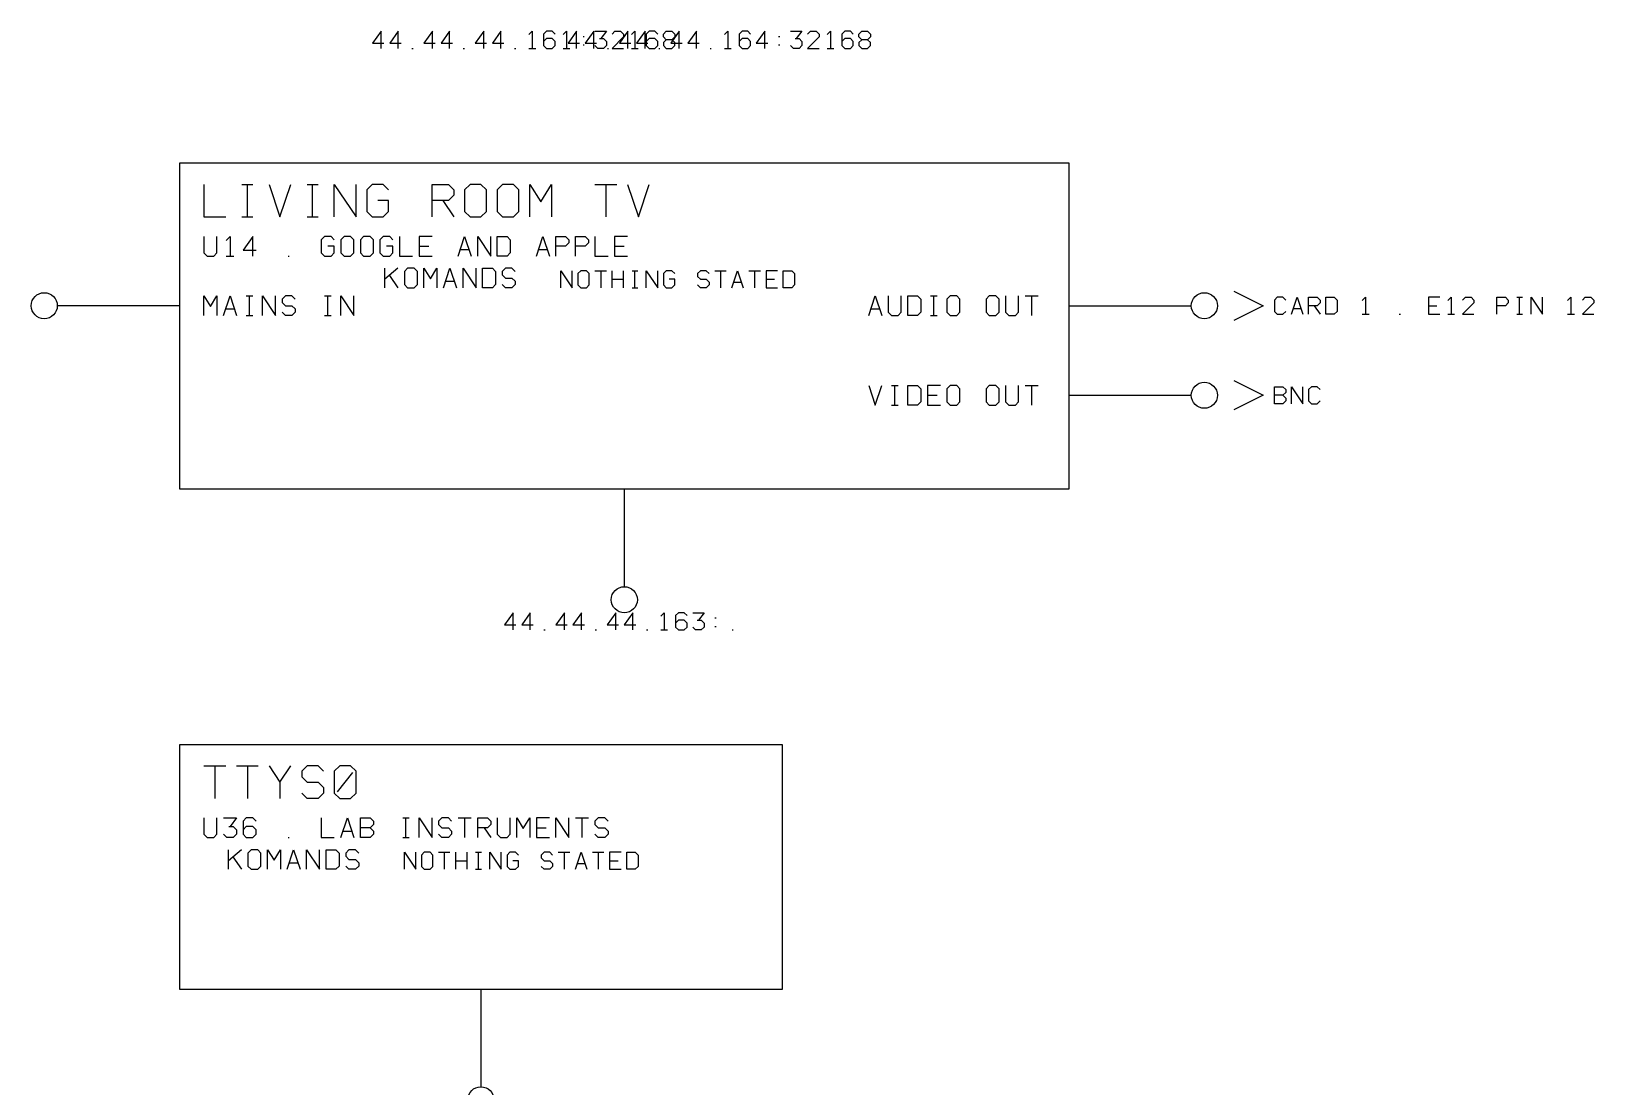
# Model space of a CAD drawing. Header units: millimetres. Extents: x 10 to 2534, y 10 to 1372.
# Drawn here: x 341 to 532.8, y 1058.7 to 1188.3 of the extents above; entities that cross this region are included whole.
import ezdxf

# ---------------------------------------------------------------- set-up
doc = ezdxf.new("R2010")
doc.units = ezdxf.units.MM
for name, color, linetype, lineweight in [('DEVICE', 7, 'CONTINUOUS', 25), ('LABEL', 8, 'CONTINUOUS', 25), ('PANE', 250, 'CONTINUOUS', 25), ('POINT', 4, 'CONTINUOUS', 25), ('PORT_BUS', 5, 'CONTINUOUS', 25), ('PORT_IN', 3, 'CONTINUOUS', 25), ('PORT_OUT', 30, 'CONTINUOUS', 25), ('PORTAL', 2, 'CONTINUOUS', 25)]:
    doc.layers.add(name, color=color, linetype=linetype, lineweight=lineweight)

msp = doc.modelspace()

# ---------------------------------------------------------------- linework, layer by layer
at = {"layer": 'DEVICE'}
for points in [[(359.2, 1132.1), (468.4, 1132.1), (468.4, 1172.1), (359.2, 1172.1)], [(359.2, 1070.7), (433.2, 1070.7), (433.2, 1100.7), (359.2, 1100.7)]]:
    msp.add_lwpolyline(points, close=True, dxfattribs=at)
at = {"layer": 'LABEL'}
for points in [[(362.2, 1169.5), (362.2, 1165.5), (364.866667, 1165.5)], [(366.866667, 1169.5), (368.2, 1169.5)], [(367.533333, 1165.5), (367.533333, 1169.5)], [(370.2, 1169.5), (371.533333, 1165.5), (372.866667, 1169.5)], [(374.866667, 1169.5), (376.2, 1169.5)], [(375.533333, 1165.5), (375.533333, 1169.5)], [(378.2, 1165.5), (378.2, 1169.5), (380.866667, 1165.5), (380.866667, 1169.5)], [(384.866667, 1168.833333), (384.2, 1169.5), (382.866667, 1169.5), (382.2, 1168.833333), (382.2, 1166.166667), (382.866667, 1165.5), (384.2, 1165.5), (384.866667, 1166.166667), (384.866667, 1167.5), (383.533333, 1167.5)], [(390.2, 1165.5), (390.2, 1169.5), (392.2, 1169.5), (392.866667, 1168.833333), (392.866667, 1168.166667), (392.2, 1167.5), (390.2, 1167.5)], [(394.866667, 1165.5), (396.2, 1165.5), (396.866667, 1166.166667), (396.866667, 1168.833333), (396.2, 1169.5), (394.866667, 1169.5), (394.2, 1168.833333), (394.2, 1166.166667), (394.866667, 1165.5)], [(398.866667, 1165.5), (400.2, 1165.5), (400.866667, 1166.166667), (400.866667, 1168.833333), (400.2, 1169.5), (398.866667, 1169.5), (398.2, 1168.833333), (398.2, 1166.166667), (398.866667, 1165.5)], [(402.2, 1165.5), (402.2, 1169.5), (403.533333, 1167.366667), (404.866667, 1169.5), (404.866667, 1165.5)], [(410.2, 1169.5), (412.866667, 1169.5)], [(411.533333, 1169.5), (411.533333, 1165.5)], [(414.2, 1169.5), (415.533333, 1165.5), (416.866667, 1169.5)], [(391.533333, 1167.5), (392.866667, 1165.5)], [(366.866667, 1165.5), (368.2, 1165.5)], [(374.866667, 1165.5), (376.2, 1165.5)], [(362.2, 1163.1), (362.2, 1161.1), (362.6, 1160.7), (363.4, 1160.7), (363.8, 1161.1), (363.8, 1163.1)], [(364.92, 1162.62), (365.4, 1163.1), (365.4, 1160.7)], [(368.2, 1160.7), (368.2, 1163.1), (367, 1161.42), (368.6, 1161.42)], [(378.2, 1162.7), (377.8, 1163.1), (377, 1163.1), (376.6, 1162.7), (376.6, 1161.1), (377, 1160.7), (377.8, 1160.7), (378.2, 1161.1), (378.2, 1161.9), (377.4, 1161.9)], [(379.4, 1160.7), (380.2, 1160.7), (380.6, 1161.1), (380.6, 1162.7), (380.2, 1163.1), (379.4, 1163.1), (379, 1162.7), (379, 1161.1), (379.4, 1160.7)], [(381.8, 1160.7), (382.6, 1160.7), (383, 1161.1), (383, 1162.7), (382.6, 1163.1), (381.8, 1163.1), (381.4, 1162.7), (381.4, 1161.1), (381.8, 1160.7)], [(385.4, 1162.7), (385, 1163.1), (384.2, 1163.1), (383.8, 1162.7), (383.8, 1161.1), (384.2, 1160.7), (385, 1160.7), (385.4, 1161.1), (385.4, 1161.9), (384.6, 1161.9)], [(386.2, 1163.1), (386.2, 1160.7), (387.8, 1160.7)], [(390.2, 1163.1), (388.6, 1163.1), (388.6, 1160.7), (390.2, 1160.7)], [(393.4, 1160.7), (394.2, 1163.1), (395, 1160.7)], [(395.8, 1160.7), (395.8, 1163.1), (397.4, 1160.7), (397.4, 1163.1)], [(398.2, 1160.7), (398.2, 1163.1), (399.4, 1163.1), (399.8, 1162.7), (399.8, 1161.1), (399.4, 1160.7), (398.2, 1160.7)], [(403, 1160.7), (403.8, 1163.1), (404.6, 1160.7)], [(405.4, 1160.7), (405.4, 1163.1), (406.6, 1163.1), (407, 1162.7), (407, 1162.3), (406.6, 1161.9), (405.4, 1161.9)], [(407.8, 1160.7), (407.8, 1163.1), (409, 1163.1), (409.4, 1162.7), (409.4, 1162.3), (409, 1161.9), (407.8, 1161.9)], [(410.2, 1163.1), (410.2, 1160.7), (411.8, 1160.7)], [(414.2, 1163.1), (412.6, 1163.1), (412.6, 1160.7), (414.2, 1160.7)], [(364.92, 1160.7), (365.88, 1160.7)], [(372.52, 1160.7), (372.68, 1160.7)], [(388.6, 1161.9), (389.8, 1161.9)], [(393.68, 1161.5), (394.72, 1161.5)], [(403.28, 1161.5), (404.32, 1161.5)], [(412.6, 1161.9), (413.8, 1161.9)], [(362.2, 1153.4), (362.2, 1155.8), (363, 1154.52), (363.8, 1155.8), (363.8, 1153.4)], [(364.6, 1153.4), (365.4, 1155.8), (366.2, 1153.4)], [(367.4, 1155.8), (368.2, 1155.8)], [(367.8, 1153.4), (367.8, 1155.8)], [(369.4, 1153.4), (369.4, 1155.8), (371, 1153.4), (371, 1155.8)], [(373.4, 1155.4), (373, 1155.8), (372.2, 1155.8), (371.8, 1155.4), (371.8, 1155), (372.2, 1154.6), (373, 1154.6), (373.4, 1154.2), (373.4, 1153.8), (373, 1153.4), (372.2, 1153.4), (371.8, 1153.8)], [(377, 1155.8), (377.8, 1155.8)], [(377.4, 1153.4), (377.4, 1155.8)], [(379, 1153.4), (379, 1155.8), (380.6, 1153.4), (380.6, 1155.8)], [(443.8, 1153.4), (444.6, 1155.8), (445.4, 1153.4)], [(446.2, 1155.8), (446.2, 1153.8), (446.6, 1153.4), (447.4, 1153.4), (447.8, 1153.8), (447.8, 1155.8)], [(448.6, 1153.4), (448.6, 1155.8), (449.8, 1155.8), (450.2, 1155.4), (450.2, 1153.8), (449.8, 1153.4), (448.6, 1153.4)], [(451.4, 1155.8), (452.2, 1155.8)], [(451.8, 1153.4), (451.8, 1155.8)], [(453.8, 1153.4), (454.6, 1153.4), (455, 1153.8), (455, 1155.4), (454.6, 1155.8), (453.8, 1155.8), (453.4, 1155.4), (453.4, 1153.8), (453.8, 1153.4)], [(458.6, 1153.4), (459.4, 1153.4), (459.8, 1153.8), (459.8, 1155.4), (459.4, 1155.8), (458.6, 1155.8), (458.2, 1155.4), (458.2, 1153.8), (458.6, 1153.4)], [(460.6, 1155.8), (460.6, 1153.8), (461, 1153.4), (461.8, 1153.4), (462.2, 1153.8), (462.2, 1155.8)], [(463, 1155.8), (464.6, 1155.8)], [(463.8, 1155.8), (463.8, 1153.4)], [(364.88, 1154.2), (365.92, 1154.2)], [(367.4, 1153.4), (368.2, 1153.4)], [(377, 1153.4), (377.8, 1153.4)], [(444.08, 1154.2), (445.12, 1154.2)], [(451.4, 1153.4), (452.2, 1153.4)], [(443.8, 1144.8), (444.6, 1142.4), (445.4, 1144.8)], [(446.6, 1144.8), (447.4, 1144.8)], [(447, 1142.4), (447, 1144.8)], [(448.6, 1142.4), (448.6, 1144.8), (449.8, 1144.8), (450.2, 1144.4), (450.2, 1142.8), (449.8, 1142.4), (448.6, 1142.4)], [(452.6, 1144.8), (451, 1144.8), (451, 1142.4), (452.6, 1142.4)], [(451, 1143.6), (452.2, 1143.6)], [(453.8, 1142.4), (454.6, 1142.4), (455, 1142.8), (455, 1144.4), (454.6, 1144.8), (453.8, 1144.8), (453.4, 1144.4), (453.4, 1142.8), (453.8, 1142.4)], [(458.6, 1142.4), (459.4, 1142.4), (459.8, 1142.8), (459.8, 1144.4), (459.4, 1144.8), (458.6, 1144.8), (458.2, 1144.4), (458.2, 1142.8), (458.6, 1142.4)], [(460.6, 1144.8), (460.6, 1142.8), (461, 1142.4), (461.8, 1142.4), (462.2, 1142.8), (462.2, 1144.8)], [(463, 1144.8), (464.6, 1144.8)], [(463.8, 1144.8), (463.8, 1142.4)], [(446.6, 1142.4), (447.4, 1142.4)], [(400.15, 1114.8), (400.15, 1116.9), (399.1, 1115.43), (400.5, 1115.43)], [(402.25, 1114.8), (402.25, 1116.9), (401.2, 1115.43), (402.6, 1115.43)], [(406.45, 1114.8), (406.45, 1116.9), (405.4, 1115.43), (406.8, 1115.43)], [(408.55, 1114.8), (408.55, 1116.9), (407.5, 1115.43), (408.9, 1115.43)], [(412.75, 1114.8), (412.75, 1116.9), (411.7, 1115.43), (413.1, 1115.43)], [(414.85, 1114.8), (414.85, 1116.9), (413.8, 1115.43), (415.2, 1115.43)], [(418.28, 1116.48), (418.7, 1116.9), (418.7, 1114.8)], [(421.5, 1116.55), (421.15, 1116.9), (420.45, 1116.9), (420.1, 1116.55), (420.1, 1115.15), (420.45, 1114.8), (421.15, 1114.8), (421.5, 1115.15), (421.5, 1115.64), (421.15, 1115.99), (420.45, 1115.99), (420.1, 1115.64)], [(422.2, 1116.9), (423.6, 1116.9), (422.9, 1115.99)], [(403.93, 1114.8), (404.07, 1114.8)], [(410.23, 1114.8), (410.37, 1114.8)], [(416.53, 1114.8), (416.67, 1114.8)], [(418.28, 1114.8), (419.12, 1114.8)], [(422.76, 1115.99), (423.25, 1115.99), (423.6, 1115.64), (423.6, 1115.15), (423.25, 1114.8), (422.55, 1114.8), (422.2, 1115.15)], [(424.93, 1116.27), (425.07, 1116.27)], [(424.93, 1115.22), (425.07, 1115.22)], [(427.03, 1114.8), (427.17, 1114.8)], [(362.2, 1098.1), (364.866667, 1098.1)], [(363.533333, 1098.1), (363.533333, 1094.1)], [(366.2, 1098.1), (368.866667, 1098.1)], [(367.533333, 1098.1), (367.533333, 1094.1)], [(370.2, 1098.1), (371.533333, 1096.1), (372.866667, 1098.1)], [(376.866667, 1097.433333), (376.2, 1098.1), (374.866667, 1098.1), (374.2, 1097.433333), (374.2, 1096.766667), (374.866667, 1096.1), (376.2, 1096.1), (376.866667, 1095.433333), (376.866667, 1094.766667), (376.2, 1094.1), (374.866667, 1094.1), (374.2, 1094.766667)], [(378.866667, 1094.1), (380.2, 1094.1), (380.866667, 1094.766667), (380.866667, 1097.433333), (380.2, 1098.1), (378.866667, 1098.1), (378.2, 1097.433333), (378.2, 1094.766667), (378.866667, 1094.1)], [(378.6, 1094.9), (380.466667, 1097.3)], [(371.533333, 1096.1), (371.533333, 1094.1)], [(362.2, 1091.7), (362.2, 1089.7), (362.6, 1089.3), (363.4, 1089.3), (363.8, 1089.7), (363.8, 1091.7)], [(364.6, 1091.7), (366.2, 1091.7), (365.4, 1090.66)], [(368.6, 1091.3), (368.2, 1091.7), (367.4, 1091.7), (367, 1091.3), (367, 1089.7), (367.4, 1089.3), (368.2, 1089.3), (368.6, 1089.7), (368.6, 1090.26), (368.2, 1090.66), (367.4, 1090.66), (367, 1090.26)], [(376.6, 1091.7), (376.6, 1089.3), (378.2, 1089.3)], [(379, 1089.3), (379.8, 1091.7), (380.6, 1089.3)], [(381.4, 1089.3), (381.4, 1091.7), (382.6, 1091.7), (383, 1091.3), (383, 1090.9), (382.6, 1090.5), (381.4, 1090.5)], [(386.6, 1091.7), (387.4, 1091.7)], [(387, 1089.3), (387, 1091.7)], [(388.6, 1089.3), (388.6, 1091.7), (390.2, 1089.3), (390.2, 1091.7)], [(392.6, 1091.3), (392.2, 1091.7), (391.4, 1091.7), (391, 1091.3), (391, 1090.9), (391.4, 1090.5), (392.2, 1090.5), (392.6, 1090.1), (392.6, 1089.7), (392.2, 1089.3), (391.4, 1089.3), (391, 1089.7)], [(393.4, 1091.7), (395, 1091.7)], [(394.2, 1091.7), (394.2, 1089.3)], [(395.8, 1089.3), (395.8, 1091.7), (397, 1091.7), (397.4, 1091.3), (397.4, 1090.9), (397, 1090.5), (395.8, 1090.5)], [(398.2, 1091.7), (398.2, 1089.7), (398.6, 1089.3), (399.4, 1089.3), (399.8, 1089.7), (399.8, 1091.7)], [(400.6, 1089.3), (400.6, 1091.7), (401.4, 1090.42), (402.2, 1091.7), (402.2, 1089.3)], [(404.6, 1091.7), (403, 1091.7), (403, 1089.3), (404.6, 1089.3)], [(405.4, 1089.3), (405.4, 1091.7), (407, 1089.3), (407, 1091.7)], [(407.8, 1091.7), (409.4, 1091.7)], [(408.6, 1091.7), (408.6, 1089.3)], [(411.8, 1091.3), (411.4, 1091.7), (410.6, 1091.7), (410.2, 1091.3), (410.2, 1090.9), (410.6, 1090.5), (411.4, 1090.5), (411.8, 1090.1), (411.8, 1089.7), (411.4, 1089.3), (410.6, 1089.3), (410.2, 1089.7)], [(365.24, 1090.66), (365.8, 1090.66), (366.2, 1090.26), (366.2, 1089.7), (365.8, 1089.3), (365, 1089.3), (364.6, 1089.7)], [(379.28, 1090.1), (380.32, 1090.1)], [(382.6, 1090.5), (383, 1090.1), (383, 1089.7), (382.6, 1089.3), (381.4, 1089.3)], [(396.6, 1090.5), (397.4, 1089.3)], [(403, 1090.5), (404.2, 1090.5)], [(372.52, 1089.3), (372.68, 1089.3)], [(386.6, 1089.3), (387.4, 1089.3)]]:
    msp.add_lwpolyline(points, dxfattribs=at)
at = {"layer": 'PANE'}
for points in [[(384.4, 1156.8), (384.4, 1159.2)], [(386, 1159.2), (384.4, 1157.84)], [(387.2, 1156.8), (388, 1156.8), (388.4, 1157.2), (388.4, 1158.8), (388, 1159.2), (387.2, 1159.2), (386.8, 1158.8), (386.8, 1157.2), (387.2, 1156.8)], [(389.2, 1156.8), (389.2, 1159.2), (390, 1157.92), (390.8, 1159.2), (390.8, 1156.8)], [(391.6, 1156.8), (392.4, 1159.2), (393.2, 1156.8)], [(394, 1156.8), (394, 1159.2), (395.6, 1156.8), (395.6, 1159.2)], [(396.4, 1156.8), (396.4, 1159.2), (397.6, 1159.2), (398, 1158.8), (398, 1157.2), (397.6, 1156.8), (396.4, 1156.8)], [(400.4, 1158.8), (400, 1159.2), (399.2, 1159.2), (398.8, 1158.8), (398.8, 1158.4), (399.2, 1158), (400, 1158), (400.4, 1157.6), (400.4, 1157.2), (400, 1156.8), (399.2, 1156.8), (398.8, 1157.2)], [(406, 1156.8), (406, 1158.9), (407.4, 1156.8), (407.4, 1158.9)], [(408.45, 1156.8), (409.15, 1156.8), (409.5, 1157.15), (409.5, 1158.55), (409.15, 1158.9), (408.45, 1158.9), (408.1, 1158.55), (408.1, 1157.15), (408.45, 1156.8)], [(410.2, 1158.9), (411.6, 1158.9)], [(410.9, 1158.9), (410.9, 1156.8)], [(412.3, 1156.8), (412.3, 1158.9)], [(413.7, 1156.8), (413.7, 1158.9)], [(414.75, 1158.9), (415.45, 1158.9)], [(415.1, 1156.8), (415.1, 1158.9)], [(416.5, 1156.8), (416.5, 1158.9), (417.9, 1156.8), (417.9, 1158.9)], [(420, 1158.55), (419.65, 1158.9), (418.95, 1158.9), (418.6, 1158.55), (418.6, 1157.15), (418.95, 1156.8), (419.65, 1156.8), (420, 1157.15), (420, 1157.85), (419.3, 1157.85)], [(424.2, 1158.55), (423.85, 1158.9), (423.15, 1158.9), (422.8, 1158.55), (422.8, 1158.2), (423.15, 1157.85), (423.85, 1157.85), (424.2, 1157.5), (424.2, 1157.15), (423.85, 1156.8), (423.15, 1156.8), (422.8, 1157.15)], [(424.9, 1158.9), (426.3, 1158.9)], [(425.6, 1158.9), (425.6, 1156.8)], [(427, 1156.8), (427.7, 1158.9), (428.4, 1156.8)], [(429.1, 1158.9), (430.5, 1158.9)], [(429.8, 1158.9), (429.8, 1156.8)], [(432.6, 1158.9), (431.2, 1158.9), (431.2, 1156.8), (432.6, 1156.8)], [(433.3, 1156.8), (433.3, 1158.9), (434.35, 1158.9), (434.7, 1158.55), (434.7, 1157.15), (434.35, 1156.8), (433.3, 1156.8)], [(384.96, 1158.32), (386, 1156.8)], [(391.88, 1157.6), (392.92, 1157.6)], [(412.3, 1157.85), (413.7, 1157.85)], [(414.75, 1156.8), (415.45, 1156.8)], [(427.245, 1157.5), (428.155, 1157.5)], [(431.2, 1157.85), (432.25, 1157.85)], [(365.2, 1085.4), (365.2, 1087.8)], [(366.8, 1087.8), (365.2, 1086.44)], [(368, 1085.4), (368.8, 1085.4), (369.2, 1085.8), (369.2, 1087.4), (368.8, 1087.8), (368, 1087.8), (367.6, 1087.4), (367.6, 1085.8), (368, 1085.4)], [(370, 1085.4), (370, 1087.8), (370.8, 1086.52), (371.6, 1087.8), (371.6, 1085.4)], [(372.4, 1085.4), (373.2, 1087.8), (374, 1085.4)], [(374.8, 1085.4), (374.8, 1087.8), (376.4, 1085.4), (376.4, 1087.8)], [(377.2, 1085.4), (377.2, 1087.8), (378.4, 1087.8), (378.8, 1087.4), (378.8, 1085.8), (378.4, 1085.4), (377.2, 1085.4)], [(381.2, 1087.4), (380.8, 1087.8), (380, 1087.8), (379.6, 1087.4), (379.6, 1087), (380, 1086.6), (380.8, 1086.6), (381.2, 1086.2), (381.2, 1085.8), (380.8, 1085.4), (380, 1085.4), (379.6, 1085.8)], [(365.76, 1086.92), (366.8, 1085.4)], [(372.68, 1086.2), (373.72, 1086.2)], [(386.8, 1085.4), (386.8, 1087.5), (388.2, 1085.4), (388.2, 1087.5)], [(389.25, 1085.4), (389.95, 1085.4), (390.3, 1085.75), (390.3, 1087.15), (389.95, 1087.5), (389.25, 1087.5), (388.9, 1087.15), (388.9, 1085.75), (389.25, 1085.4)], [(391, 1087.5), (392.4, 1087.5)], [(391.7, 1087.5), (391.7, 1085.4)], [(393.1, 1085.4), (393.1, 1087.5)], [(393.1, 1086.45), (394.5, 1086.45)], [(394.5, 1085.4), (394.5, 1087.5)], [(395.55, 1087.5), (396.25, 1087.5)], [(395.9, 1085.4), (395.9, 1087.5)], [(397.3, 1085.4), (397.3, 1087.5), (398.7, 1085.4), (398.7, 1087.5)], [(400.8, 1087.15), (400.45, 1087.5), (399.75, 1087.5), (399.4, 1087.15), (399.4, 1085.75), (399.75, 1085.4), (400.45, 1085.4), (400.8, 1085.75), (400.8, 1086.45), (400.1, 1086.45)], [(405, 1087.15), (404.65, 1087.5), (403.95, 1087.5), (403.6, 1087.15), (403.6, 1086.8), (403.95, 1086.45), (404.65, 1086.45), (405, 1086.1), (405, 1085.75), (404.65, 1085.4), (403.95, 1085.4), (403.6, 1085.75)], [(405.7, 1087.5), (407.1, 1087.5)], [(406.4, 1087.5), (406.4, 1085.4)], [(407.8, 1085.4), (408.5, 1087.5), (409.2, 1085.4)], [(408.045, 1086.1), (408.955, 1086.1)], [(409.9, 1087.5), (411.3, 1087.5)], [(410.6, 1087.5), (410.6, 1085.4)], [(413.4, 1087.5), (412, 1087.5), (412, 1085.4), (413.4, 1085.4)], [(412, 1086.45), (413.05, 1086.45)], [(414.1, 1085.4), (414.1, 1087.5), (415.15, 1087.5), (415.5, 1087.15), (415.5, 1085.75), (415.15, 1085.4), (414.1, 1085.4)], [(395.55, 1085.4), (396.25, 1085.4)]]:
    msp.add_lwpolyline(points, dxfattribs=at)
at = {"layer": 'POINT'}
for centre in [(342.6, 1154.6), (485, 1154.6), (485, 1143.6), (413.8, 1118.5), (396.2, 1057.1)]:
    msp.add_circle(centre, 1.6, dxfattribs=at)
at = {"layer": 'PORT_BUS'}
for p, q in [((413.8, 1132.1), (413.8, 1120.1)), ((396.2, 1070.7), (396.2, 1058.7))]:
    msp.add_line(p, q, dxfattribs=at)
at = {"layer": 'PORT_IN'}
msp.add_line((359.2, 1154.6), (344.2, 1154.6), dxfattribs=at)
at = {"layer": 'PORT_OUT'}
for p, q in [((468.4, 1154.6), (483.4, 1154.6)), ((468.4, 1143.6), (483.4, 1143.6))]:
    msp.add_line(p, q, dxfattribs=at)
at = {"layer": 'PORTAL'}
for points in [[(383.95, 1186.2), (383.95, 1188.3), (382.9, 1186.83), (384.3, 1186.83)], [(386.05, 1186.2), (386.05, 1188.3), (385, 1186.83), (386.4, 1186.83)], [(390.25, 1186.2), (390.25, 1188.3), (389.2, 1186.83), (390.6, 1186.83)], [(392.35, 1186.2), (392.35, 1188.3), (391.3, 1186.83), (392.7, 1186.83)], [(396.55, 1186.2), (396.55, 1188.3), (395.5, 1186.83), (396.9, 1186.83)], [(398.65, 1186.2), (398.65, 1188.3), (397.6, 1186.83), (399, 1186.83)], [(402.08, 1187.88), (402.5, 1188.3), (402.5, 1186.2)], [(405.3, 1187.95), (404.95, 1188.3), (404.25, 1188.3), (403.9, 1187.95), (403.9, 1186.55), (404.25, 1186.2), (404.95, 1186.2), (405.3, 1186.55), (405.3, 1187.04), (404.95, 1187.39), (404.25, 1187.39), (403.9, 1187.04)], [(406.28, 1187.88), (406.7, 1188.3), (406.7, 1186.2)], [(407.95, 1186.2), (407.95, 1188.3), (406.9, 1186.83), (408.3, 1186.83)], [(408.73, 1187.67), (408.87, 1187.67)], [(410.05, 1186.2), (410.05, 1188.3), (409, 1186.83), (410.4, 1186.83)], [(410.2, 1188.3), (411.6, 1188.3), (410.9, 1187.39)], [(410.76, 1187.39), (411.25, 1187.39), (411.6, 1187.04), (411.6, 1186.55), (411.25, 1186.2), (410.55, 1186.2), (410.2, 1186.55)], [(412.3, 1187.95), (412.65, 1188.3), (413.35, 1188.3), (413.7, 1187.95), (413.7, 1187.6), (412.3, 1186.2), (413.7, 1186.2)], [(414.25, 1186.2), (414.25, 1188.3), (413.2, 1186.83), (414.6, 1186.83)], [(414.68, 1187.88), (415.1, 1188.3), (415.1, 1186.2)], [(416.35, 1186.2), (416.35, 1188.3), (415.3, 1186.83), (416.7, 1186.83)], [(417.9, 1187.95), (417.55, 1188.3), (416.85, 1188.3), (416.5, 1187.95), (416.5, 1186.55), (416.85, 1186.2), (417.55, 1186.2), (417.9, 1186.55), (417.9, 1187.04), (417.55, 1187.39), (416.85, 1187.39), (416.5, 1187.04)], [(418.95, 1187.25), (418.6, 1187.6), (418.6, 1187.95), (418.95, 1188.3), (419.65, 1188.3), (420, 1187.95), (420, 1187.6), (419.65, 1187.25), (418.95, 1187.25), (418.6, 1186.9), (418.6, 1186.55), (418.95, 1186.2), (419.65, 1186.2), (420, 1186.55), (420, 1186.9), (419.65, 1187.25)], [(420.55, 1186.2), (420.55, 1188.3), (419.5, 1186.83), (420.9, 1186.83)], [(422.65, 1186.2), (422.65, 1188.3), (421.6, 1186.83), (423, 1186.83)], [(426.08, 1187.88), (426.5, 1188.3), (426.5, 1186.2)], [(429.3, 1187.95), (428.95, 1188.3), (428.25, 1188.3), (427.9, 1187.95), (427.9, 1186.55), (428.25, 1186.2), (428.95, 1186.2), (429.3, 1186.55), (429.3, 1187.04), (428.95, 1187.39), (428.25, 1187.39), (427.9, 1187.04)], [(431.05, 1186.2), (431.05, 1188.3), (430, 1186.83), (431.4, 1186.83)], [(432.73, 1187.67), (432.87, 1187.67)], [(434.2, 1188.3), (435.6, 1188.3), (434.9, 1187.39)], [(434.76, 1187.39), (435.25, 1187.39), (435.6, 1187.04), (435.6, 1186.55), (435.25, 1186.2), (434.55, 1186.2), (434.2, 1186.55)], [(436.3, 1187.95), (436.65, 1188.3), (437.35, 1188.3), (437.7, 1187.95), (437.7, 1187.6), (436.3, 1186.2), (437.7, 1186.2)], [(438.68, 1187.88), (439.1, 1188.3), (439.1, 1186.2)], [(441.9, 1187.95), (441.55, 1188.3), (440.85, 1188.3), (440.5, 1187.95), (440.5, 1186.55), (440.85, 1186.2), (441.55, 1186.2), (441.9, 1186.55), (441.9, 1187.04), (441.55, 1187.39), (440.85, 1187.39), (440.5, 1187.04)], [(442.95, 1187.25), (442.6, 1187.6), (442.6, 1187.95), (442.95, 1188.3), (443.65, 1188.3), (444, 1187.95), (444, 1187.6), (443.65, 1187.25), (442.95, 1187.25), (442.6, 1186.9), (442.6, 1186.55), (442.95, 1186.2), (443.65, 1186.2), (444, 1186.55), (444, 1186.9), (443.65, 1187.25)], [(387.73, 1186.2), (387.87, 1186.2)], [(394.03, 1186.2), (394.17, 1186.2)], [(400.33, 1186.2), (400.47, 1186.2)], [(402.08, 1186.2), (402.92, 1186.2)], [(406.28, 1186.2), (407.12, 1186.2)], [(408.73, 1186.62), (408.87, 1186.62)], [(411.73, 1186.2), (411.87, 1186.2)], [(414.68, 1186.2), (415.52, 1186.2)], [(418.03, 1186.2), (418.17, 1186.2)], [(424.33, 1186.2), (424.47, 1186.2)], [(426.08, 1186.2), (426.92, 1186.2)], [(432.73, 1186.62), (432.87, 1186.62)], [(438.68, 1186.2), (439.52, 1186.2)], [(488.6, 1156.4), (492.2, 1154.6), (488.6, 1152.8)], [(495, 1155.3), (494.65, 1155.65), (493.95, 1155.65), (493.6, 1155.3), (493.6, 1153.9), (493.95, 1153.55), (494.65, 1153.55), (495, 1153.9)], [(495.7, 1153.55), (496.4, 1155.65), (497.1, 1153.55)], [(497.8, 1153.55), (497.8, 1155.65), (498.85, 1155.65), (499.2, 1155.3), (499.2, 1154.95), (498.85, 1154.6), (497.8, 1154.6)], [(499.9, 1153.55), (499.9, 1155.65), (500.95, 1155.65), (501.3, 1155.3), (501.3, 1153.9), (500.95, 1153.55), (499.9, 1153.55)], [(504.38, 1155.23), (504.8, 1155.65), (504.8, 1153.55)], [(513.9, 1155.65), (512.5, 1155.65), (512.5, 1153.55), (513.9, 1153.55)], [(514.88, 1155.23), (515.3, 1155.65), (515.3, 1153.55)], [(516.7, 1155.3), (517.05, 1155.65), (517.75, 1155.65), (518.1, 1155.3), (518.1, 1154.95), (516.7, 1153.55), (518.1, 1153.55)], [(520.9, 1153.55), (520.9, 1155.65), (521.95, 1155.65), (522.3, 1155.3), (522.3, 1154.95), (521.95, 1154.6), (520.9, 1154.6)], [(523.35, 1155.65), (524.05, 1155.65)], [(523.7, 1153.55), (523.7, 1155.65)], [(525.1, 1153.55), (525.1, 1155.65), (526.5, 1153.55), (526.5, 1155.65)], [(529.58, 1155.23), (530, 1155.65), (530, 1153.55)], [(531.4, 1155.3), (531.75, 1155.65), (532.45, 1155.65), (532.8, 1155.3), (532.8, 1154.95), (531.4, 1153.55), (532.8, 1153.55)], [(495.945, 1154.25), (496.855, 1154.25)], [(498.5, 1154.6), (499.2, 1153.55)], [(504.38, 1153.55), (505.22, 1153.55)], [(508.93, 1153.55), (509.07, 1153.55)], [(512.5, 1154.6), (513.55, 1154.6)], [(514.88, 1153.55), (515.72, 1153.55)], [(523.35, 1153.55), (524.05, 1153.55)], [(529.58, 1153.55), (530.42, 1153.55)], [(488.6, 1145.4), (492.2, 1143.6), (488.6, 1141.8)], [(493.6, 1142.55), (493.6, 1144.65), (494.65, 1144.65), (495, 1144.3), (495, 1143.95), (494.65, 1143.6), (493.6, 1143.6)], [(494.65, 1143.6), (495, 1143.25), (495, 1142.9), (494.65, 1142.55), (493.6, 1142.55)], [(495.7, 1142.55), (495.7, 1144.65), (497.1, 1142.55), (497.1, 1144.65)], [(499.2, 1144.3), (498.85, 1144.65), (498.15, 1144.65), (497.8, 1144.3), (497.8, 1142.9), (498.15, 1142.55), (498.85, 1142.55), (499.2, 1142.9)]]:
    msp.add_lwpolyline(points, dxfattribs=at)

doc.saveas('drawing.dxf')
